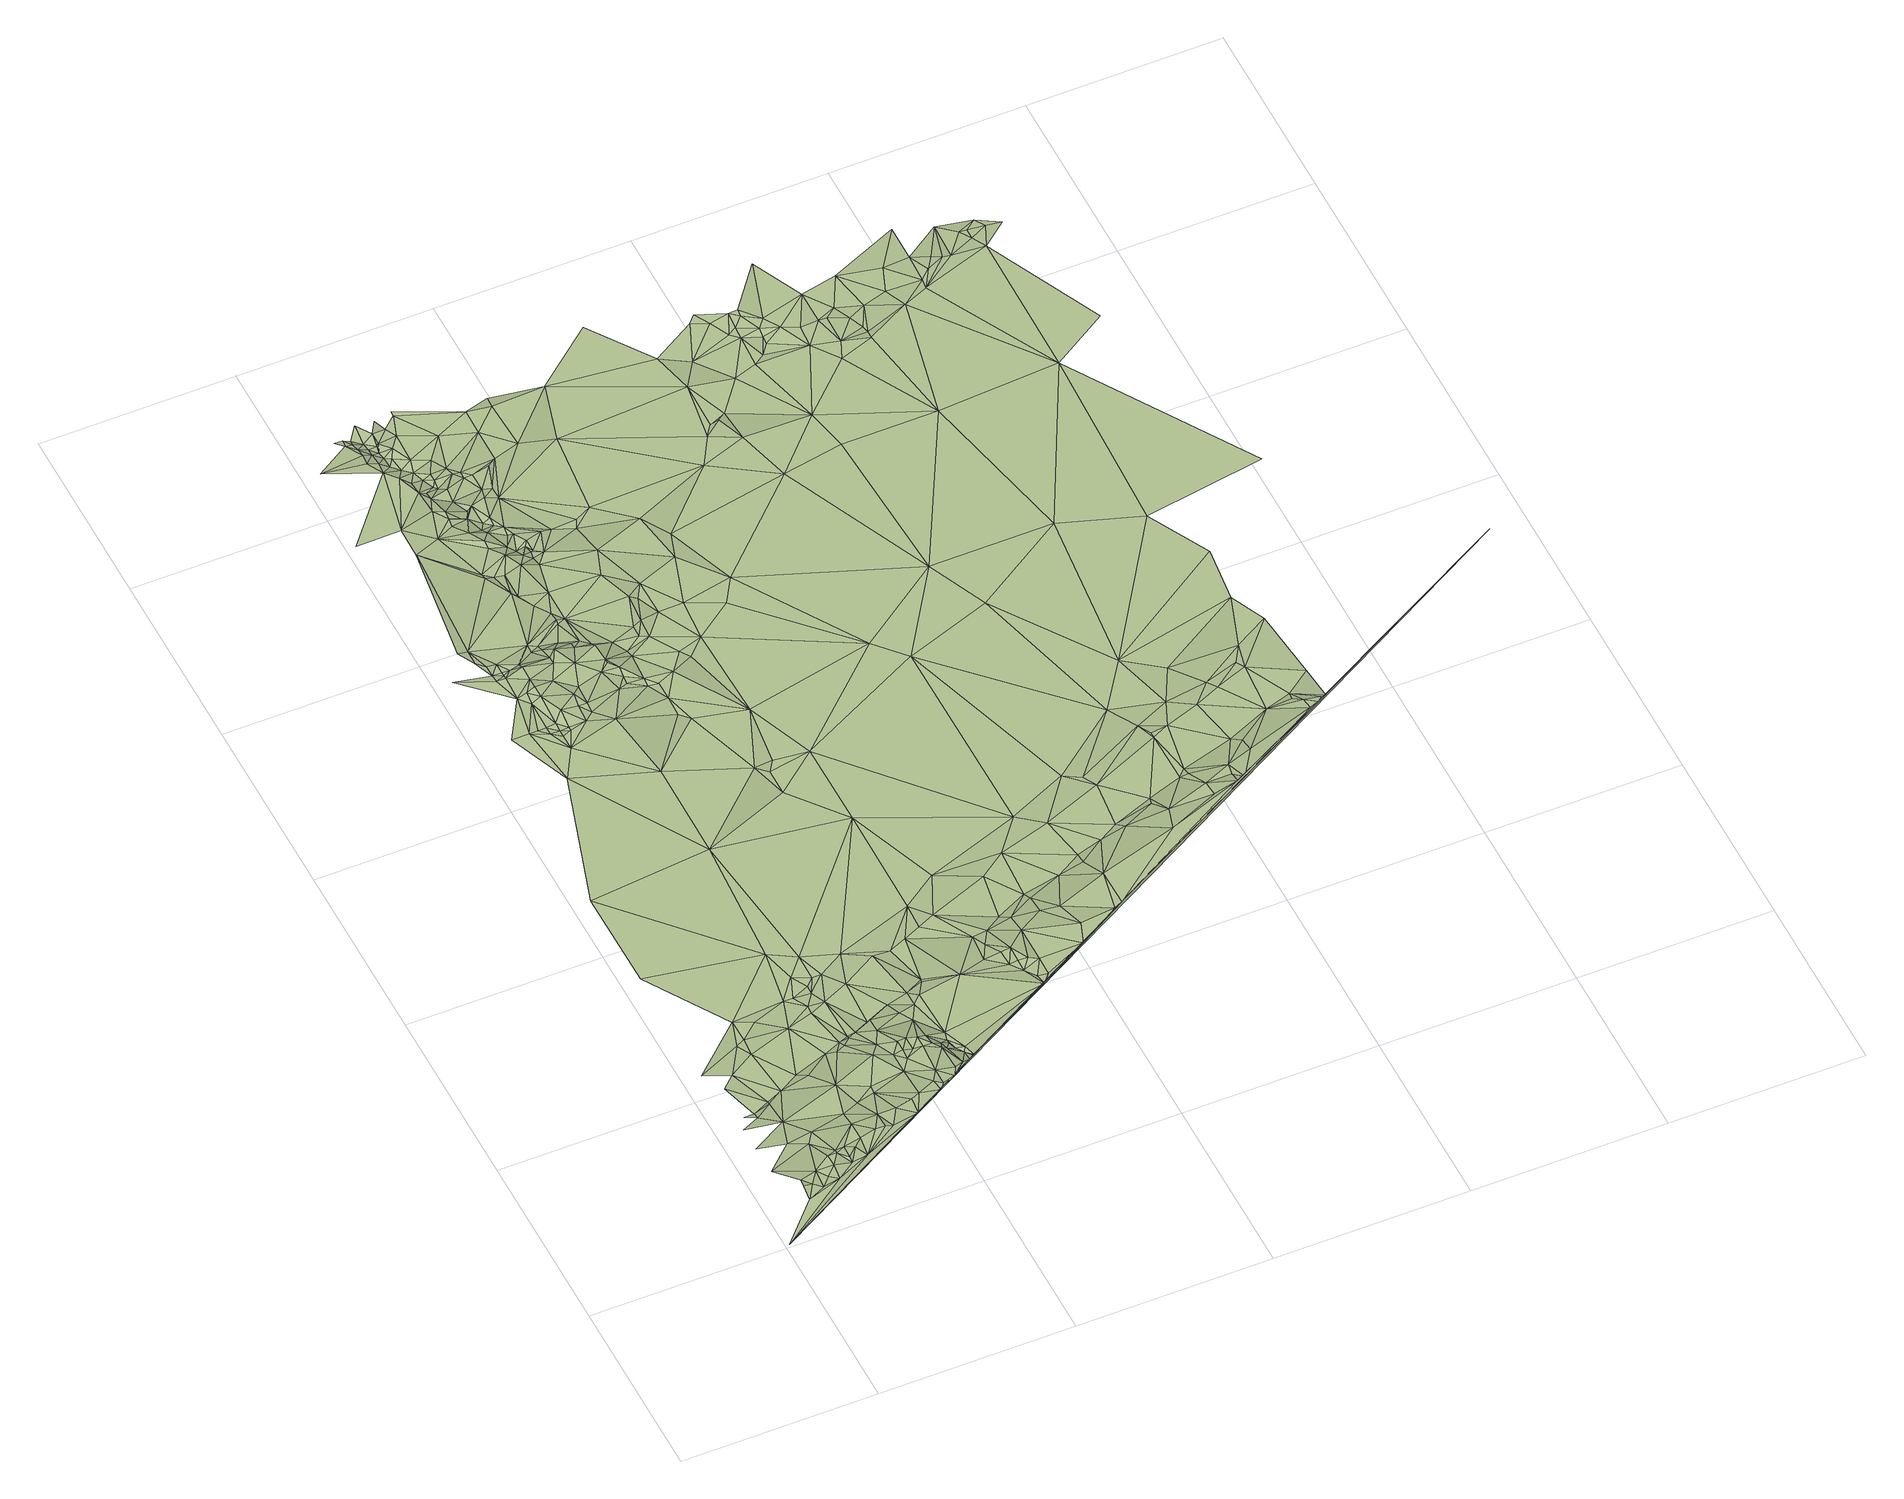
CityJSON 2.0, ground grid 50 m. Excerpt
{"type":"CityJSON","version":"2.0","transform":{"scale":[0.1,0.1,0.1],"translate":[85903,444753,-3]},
"CityObjects":{
"terrain1":{"type":"TINRelief","geometry":[{"type":"CompositeSurface","lod":"1","boundaries":[[[0,1,2]],[[3,4,1]],[[5,4,3]],[[5,6,7]],[[8,3,1]],[[5,3,6]],[[8,6,3]],[[0,8,1]],[[9,7,6]],[[10,0,2]],[[9,11,7]],[[12,6,8]],[[13,11,14]],[[0,12,8]],[[14,15,16]],[[17,18,15]],[[19,6,12]],[[19,20,6]],[[0,19,12]],[[9,6,20]],[[17,15,21]],[[17,22,23]],[[9,24,11]],[[14,11,24]],[[14,21,15]],[[25,20,19]],[[26,19,0]],[[22,27,23]],[[17,21,22]],[[9,20,28]],[[28,20,25]],[[9,28,24]],[[26,25,19]],[[29,30,27]],[[14,31,21]],[[32,28,25]],[[26,33,25]],[[10,2,34]],[[10,26,0]],[[33,32,25]],[[31,27,22]],[[31,22,21]],[[35,33,26]],[[36,14,24]],[[35,32,33]],[[37,30,29]],[[38,24,28]],[[31,39,27]],[[38,28,32]],[[35,26,10]],[[39,29,27]],[[35,40,32]],[[14,41,31]],[[35,10,40]],[[38,32,40]],[[36,24,38]],[[42,29,39]],[[36,41,14]],[[31,43,39]],[[37,29,42]],[[40,10,44]],[[38,40,44]],[[31,45,43]],[[41,45,31]],[[10,46,44]],[[37,42,47]],[[36,38,48]],[[49,42,39]],[[38,44,48]],[[10,50,46]],[[49,39,43]],[[36,51,41]],[[36,48,51]],[[44,46,48]],[[2,52,34]],[[49,47,42]],[[53,54,37]],[[55,43,45]],[[53,56,54]],[[46,50,48]],[[10,34,50]],[[41,55,45]],[[57,37,47]],[[51,48,58]],[[41,51,59]],[[55,49,43]],[[48,50,60]],[[58,48,60]],[[51,58,59]],[[57,47,49]],[[41,61,55]],[[50,34,60]],[[41,59,62]],[[53,37,57]],[[58,60,63]],[[41,62,61]],[[55,64,49]],[[55,61,64]],[[34,63,60]],[[58,65,59]],[[66,57,49]],[[58,63,67]],[[49,64,68]],[[61,69,64]],[[66,49,68]],[[62,69,61]],[[67,63,34]],[[58,67,65]],[[66,70,57]],[[59,65,62]],[[71,64,69]],[[57,70,72]],[[68,64,73]],[[73,64,71]],[[62,74,69]],[[66,75,70]],[[53,57,72]],[[76,67,34]],[[71,69,74]],[[53,77,56]],[[66,68,78]],[[73,71,79]],[[68,73,78]],[[80,56,77]],[[72,70,81]],[[70,75,81]],[[82,62,65]],[[83,65,67]],[[71,74,79]],[[66,78,75]],[[82,74,62]],[[73,79,78]],[[76,83,67]],[[82,65,84]],[[72,81,85]],[[74,86,79]],[[85,81,75]],[[53,72,87]],[[78,79,88]],[[89,65,83]],[[82,90,74]],[[89,84,65]],[[91,82,84]],[[75,78,92]],[[93,83,76]],[[72,85,87]],[[90,86,74]],[[79,86,94]],[[80,95,96]],[[91,90,82]],[[79,94,88]],[[85,75,92]],[[52,76,34]],[[93,89,83]],[[97,91,84]],[[93,76,98]],[[99,90,91]],[[99,86,90]],[[85,92,87]],[[100,78,88]],[[101,84,89]],[[99,91,97]],[[97,84,101]],[[93,98,89]],[[100,92,78]],[[102,96,95]],[[103,95,80]],[[53,87,77]],[[99,97,104]],[[105,94,86]],[[88,94,106]],[[107,89,98]],[[97,101,104]],[[108,109,95]],[[99,110,86]],[[101,89,111]],[[103,108,95]],[[102,112,113]],[[52,98,76]],[[114,113,112]],[[115,95,109]],[[107,111,89]],[[87,92,116]],[[100,88,106]],[[117,109,108]],[[101,118,104]],[[102,95,115]],[[99,104,110]],[[119,107,98]],[[105,86,110]],[[100,116,92]],[[105,106,94]],[[101,111,118]],[[115,109,117]],[[104,118,120]],[[103,121,108]],[[122,117,108]],[[2,123,52]],[[122,108,121]],[[119,111,107]],[[124,125,126]],[[104,120,110]],[[127,120,118]],[[128,117,122]],[[129,103,80]],[[127,118,111]],[[52,119,98]],[[128,115,117]],[[114,130,126]],[[131,121,103]],[[102,132,112]],[[124,126,130]],[[133,111,119]],[[114,112,134]],[[127,111,133]],[[131,122,121]],[[102,115,135]],[[129,80,77]],[[112,132,134]],[[136,128,122]],[[137,120,127]],[[114,138,130]],[[100,106,139]],[[114,134,140]],[[141,115,128]],[[124,130,138]],[[136,122,131]],[[127,133,142]],[[120,143,110]],[[133,119,144]],[[135,115,141]],[[114,140,138]],[[105,145,106]],[[102,135,146]],[[102,146,132]],[[136,147,128]],[[105,110,145]],[[137,143,120]],[[133,148,142]],[[141,128,147]],[[144,119,52]],[[137,127,142]],[[149,131,103]],[[133,144,148]],[[150,116,100]],[[132,151,134]],[[135,141,152]],[[134,151,140]],[[137,142,148]],[[140,151,138]],[[135,152,146]],[[143,145,110]],[[137,148,153]],[[154,125,124]],[[149,136,131]],[[106,145,139]],[[155,144,52]],[[148,144,153]],[[150,100,139]],[[156,151,132]],[[137,153,143]],[[156,132,146]],[[149,147,136]],[[157,153,144]],[[157,144,155]],[[138,151,158]],[[159,152,141]],[[160,141,147]],[[124,138,161]],[[156,158,151]],[[159,146,152]],[[143,162,145]],[[163,149,103]],[[164,147,149]],[[145,162,139]],[[159,141,160]],[[160,147,164]],[[129,163,103]],[[138,158,161]],[[150,165,116]],[[156,146,166]],[[164,149,167]],[[168,139,162]],[[159,166,146]],[[156,169,158]],[[150,139,170]],[[160,164,171]],[[164,167,171]],[[77,87,172]],[[159,160,173]],[[168,170,139]],[[163,167,149]],[[87,116,172]],[[160,171,173]],[[156,166,169]],[[158,174,161]],[[158,169,174]],[[143,175,162]],[[150,170,165]],[[154,124,176]],[[124,161,177]],[[178,159,173]],[[178,166,159]],[[129,77,179]],[[168,162,175]],[[174,169,180]],[[174,181,161]],[[182,116,165]],[[167,183,171]],[[174,180,181]],[[155,52,184]],[[124,177,176]],[[166,185,169]],[[186,173,171]],[[153,184,143]],[[163,183,167]],[[165,170,187]],[[157,184,153]],[[180,169,185]],[[157,155,184]],[[168,175,170]],[[188,189,190]],[[178,185,166]],[[178,173,186]],[[191,181,180]],[[188,154,192]],[[129,193,163]],[[191,180,185]],[[186,171,183]],[[170,175,187]],[[161,181,194]],[[178,195,185]],[[154,176,196]],[[154,196,192]],[[191,185,197]],[[182,165,187]],[[179,77,198]],[[199,181,191]],[[161,200,177]],[[185,195,197]],[[143,184,175]],[[178,186,201]],[[163,202,183]],[[161,203,200]],[[188,192,204]],[[161,194,203]],[[178,205,195]],[[199,194,181]],[[182,172,116]],[[189,206,207]],[[208,209,207]],[[206,208,207]],[[210,196,176]],[[129,211,193]],[[77,172,198]],[[210,176,177]],[[186,183,212]],[[191,197,213]],[[178,201,205]],[[195,213,197]],[[129,179,211]],[[186,214,201]],[[199,191,213]],[[186,215,214]],[[177,200,216]],[[163,193,217]],[[218,212,183]],[[182,187,219]],[[188,220,189]],[[186,212,215]],[[163,217,202]],[[188,204,221]],[[177,216,222]],[[210,177,222]],[[223,192,196]],[[195,224,213]],[[188,221,220]],[[195,205,224]],[[187,175,225]],[[201,214,215]],[[218,183,202]],[[209,226,227]],[[210,228,196]],[[192,229,204]],[[192,230,229]],[[199,213,231]],[[192,232,230]],[[199,231,194]],[[187,225,219]],[[194,231,203]],[[213,224,231]],[[233,216,200]],[[234,226,209]],[[208,235,209]],[[236,212,218]],[[192,237,232]],[[235,234,209]],[[189,238,206]],[[210,222,228]],[[223,237,192]],[[236,215,212]],[[216,239,222]],[[223,196,228]],[[233,200,203]],[[206,240,208]],[[205,201,241]],[[234,242,226]],[[243,201,215]],[[238,240,206]],[[182,219,244]],[[236,218,202]],[[240,235,208]],[[204,229,245]],[[205,241,224]],[[233,203,231]],[[225,175,246]],[[247,238,189]],[[235,248,234]],[[249,246,175]],[[233,239,216]],[[250,204,245]],[[231,224,241]],[[250,221,204]],[[248,242,234]],[[211,217,193]],[[240,251,235]],[[220,252,189]],[[243,215,236]],[[251,248,235]],[[222,239,228]],[[253,229,230]],[[221,254,220]],[[255,240,238]],[[253,230,232]],[[256,241,201]],[[252,247,189]],[[243,256,201]],[[257,245,229]],[[247,255,238]],[[236,202,258]],[[219,225,244]],[[258,202,217]],[[250,259,221]],[[249,175,260]],[[261,251,240]],[[262,179,198]],[[248,263,242]],[[264,232,237]],[[52,265,184]],[[255,261,240]],[[223,266,237]],[[254,267,220]],[[175,184,260]],[[223,228,266]],[[257,229,253]],[[221,268,254]],[[269,248,251]],[[250,245,270]],[[267,252,220]],[[247,271,255]],[[261,269,251]],[[272,221,259]],[[253,232,273]],[[252,271,247]],[[264,273,232]],[[250,274,259]],[[264,237,266]],[[275,245,257]],[[276,228,239]],[[248,277,263]],[[278,179,262]],[[272,268,221]],[[269,277,248]],[[279,225,246]],[[280,269,261]],[[182,244,281]],[[255,282,261]],[[268,267,254]],[[283,258,217]],[[236,258,283]],[[233,284,239]],[[285,279,246]],[[271,282,255]],[[275,270,245]],[[249,285,246]],[[243,236,283]],[[231,241,286]],[[280,261,282]],[[287,266,228]],[[280,277,269]],[[272,259,274]],[[252,288,271]],[[250,270,289]],[[250,289,274]],[[287,228,276]],[[267,288,252]],[[253,273,290]],[[291,257,253]],[[292,217,211]],[[293,244,225]],[[271,288,282]],[[292,211,179]],[[256,294,241]],[[272,295,268]],[[276,239,296]],[[268,297,267]],[[298,273,264]],[[182,281,172]],[[272,274,295]],[[264,266,299]],[[233,231,300]],[[275,257,291]],[[284,296,239]],[[291,253,290]],[[280,301,277]],[[268,295,297]],[[293,225,279]],[[243,302,256]],[[249,260,303]],[[290,273,298]],[[280,282,304]],[[285,305,279]],[[275,291,270]],[[306,262,198]],[[249,305,285]],[[307,266,287]],[[249,303,305]],[[298,264,308]],[[287,276,309]],[[304,282,288]],[[260,184,310]],[[264,299,308]],[[311,288,267]],[[292,179,278]],[[299,266,307]],[[311,267,297]],[[293,279,305]],[[291,290,312]],[[280,304,301]],[[276,296,313]],[[290,298,312]],[[241,294,286]],[[301,314,277]],[[260,315,303]],[[292,283,217]],[[316,295,274]],[[309,276,313]],[[289,316,274]],[[317,297,295]],[[256,302,294]],[[310,184,318]],[[306,198,172]],[[303,315,305]],[[306,278,262]],[[298,308,312]],[[289,270,319]],[[243,283,320]],[[233,300,284]],[[293,321,244]],[[287,309,322]],[[307,287,322]],[[260,310,323]],[[284,324,296]],[[231,286,325]],[[308,299,307]],[[291,326,270]],[[260,323,315]],[[309,313,327]],[[296,324,313]],[[291,312,328]],[[309,327,322]],[[317,311,297]],[[243,320,302]],[[324,327,313]],[[316,317,295]],[[310,318,323]],[[289,319,316]],[[304,329,301]],[[231,325,300]],[[270,326,319]],[[293,305,330]],[[308,331,312]],[[330,305,315]],[[308,307,332]],[[291,328,326]],[[286,294,333]],[[334,304,288]],[[335,281,244]],[[307,322,332]],[[302,333,294]],[[334,288,311]],[[322,327,332]],[[324,332,327]],[[328,312,331]],[[330,315,323]],[[316,336,317]],[[306,292,278]],[[283,337,320]],[[316,319,336]],[[292,337,283]],[[335,244,321]],[[284,338,324]],[[334,311,317]],[[52,123,265]],[[293,339,321]],[[293,330,339]],[[334,329,304]],[[325,286,333]],[[265,318,184]],[[328,340,326]],[[308,332,341]],[[319,342,336]],[[308,341,331]],[[326,342,319]],[[328,331,340]],[[341,332,324]],[[343,333,302]],[[284,300,338]],[[265,323,318]],[[302,320,344]],[[345,325,333]],[[326,346,342]],[[326,340,346]],[[265,330,323]],[[343,345,333]],[[317,336,347]],[[344,320,337]],[[344,337,292]],[[341,324,348]],[[336,342,349]],[[343,302,344]],[[340,331,349]],[[330,350,339]],[[334,317,347]],[[338,348,324]],[[351,300,325]],[[329,352,353]],[[321,339,354]],[[351,325,345]],[[341,355,331]],[[342,346,349]],[[340,349,346]],[[281,356,172]],[[334,352,329]],[[351,345,343]],[[351,338,300]],[[335,321,354]],[[335,357,281]],[[336,349,347]],[[306,172,356]],[[358,339,350]],[[341,348,355]],[[358,354,339]],[[359,350,330]],[[343,344,360]],[[359,330,265]],[[351,343,360]],[[361,349,331]],[[331,355,362]],[[334,347,352]],[[335,354,357]],[[358,350,363]],[[355,348,362]],[[351,364,338]],[[359,363,350]],[[347,349,361]],[[281,357,356]],[[338,365,348]],[[360,344,366]],[[306,367,292]],[[351,360,364]],[[368,331,362]],[[358,369,354]],[[361,331,368]],[[358,363,369]],[[344,292,367]],[[347,370,352]],[[359,265,371]],[[362,348,365]],[[354,369,357]],[[347,361,370]],[[338,364,365]],[[359,371,363]],[[352,370,372]],[[360,366,373]],[[364,360,373]],[[265,123,371]],[[363,374,369]],[[344,367,366]],[[363,371,374]],[[357,369,375]],[[364,376,365]],[[306,356,377]],[[378,370,361]],[[364,373,376]],[[356,357,379]],[[378,372,370]],[[357,375,379]],[[378,361,368]],[[374,371,123]],[[374,380,369]],[[380,375,369]],[[306,377,367]],[[373,366,367]],[[362,365,381]],[[368,362,381]],[[2,382,123]],[[381,365,376]],[[383,380,374]],[[383,375,380]],[[383,379,375]],[[356,379,384]],[[385,374,123]],[[386,383,374]],[[377,356,384]],[[376,373,387]],[[383,388,379]],[[378,368,389]],[[388,390,379]],[[379,390,384]],[[386,388,383]],[[368,381,391]],[[385,386,374]],[[373,367,392]],[[381,376,387]],[[384,390,393]],[[368,391,389]],[[386,394,388]],[[377,392,367]],[[388,395,390]],[[387,373,392]],[[378,396,397]],[[377,384,398]],[[399,386,385]],[[400,385,123]],[[388,394,395]],[[399,394,386]],[[398,384,393]],[[378,389,396]],[[381,401,391]],[[402,393,390]],[[399,395,394]],[[381,387,401]],[[403,391,404]],[[389,391,403]],[[391,401,404]],[[405,390,395]],[[399,385,406]],[[377,407,392]],[[377,398,407]],[[399,408,395]],[[403,404,409]],[[389,403,409]],[[409,404,401]],[[398,393,402]],[[402,390,405]],[[399,410,408]],[[396,389,411]],[[405,395,408]],[[399,406,410]],[[406,385,400]],[[412,389,409]],[[401,387,413]],[[409,401,413]],[[412,411,389]],[[414,415,408]],[[387,392,416]],[[410,414,408]],[[405,408,415]],[[396,411,417]],[[418,400,123]],[[402,405,419]],[[410,406,400]],[[412,409,413]],[[414,420,415]],[[410,420,414]],[[405,415,421]],[[407,398,422]],[[387,416,413]],[[402,419,421]],[[398,402,423]],[[419,405,421]],[[410,400,424]],[[410,424,420]],[[412,425,411]],[[411,426,417]],[[402,421,423]],[[422,398,423]],[[421,415,427]],[[424,400,428]],[[411,429,426]],[[412,413,430]],[[427,415,420]],[[424,428,420]],[[411,425,429]],[[431,392,407]],[[412,430,425]],[[417,426,432]],[[428,433,420]],[[423,421,434]],[[432,426,435]],[[436,425,430]],[[434,421,427]],[[429,435,426]],[[437,416,392]],[[427,420,438]],[[439,429,425]],[[431,407,422]],[[422,423,440]],[[420,433,438]],[[439,435,429]],[[430,413,441]],[[442,425,436]],[[439,425,443]],[[439,444,435]],[[436,430,441]],[[442,436,445]],[[443,425,442]],[[439,443,444]],[[423,434,446]],[[413,416,437]],[[447,435,444]],[[440,423,446]],[[418,428,400]],[[445,436,441]],[[447,444,448]],[[448,444,443]],[[442,445,449]],[[443,442,449]],[[450,433,428]],[[451,434,427]],[[451,427,438]],[[437,392,431]],[[451,438,433]],[[441,413,452]],[[448,443,449]],[[445,441,449]],[[446,434,453]],[[451,453,434]],[[447,448,454]],[[452,413,437]],[[449,441,455]],[[456,422,440]],[[457,448,449]],[[458,440,446]],[[451,433,450]],[[459,446,453]],[[455,441,460]],[[457,449,455]],[[441,452,461]],[[450,428,418]],[[457,454,448]],[[460,441,461]],[[451,462,453]],[[463,431,422]],[[457,455,460]],[[459,453,462]],[[459,458,446]],[[460,461,464]],[[465,461,452]],[[465,452,437]],[[451,466,462]],[[451,467,466]],[[468,460,464]],[[451,469,467]],[[457,460,468]],[[451,450,469]],[[464,461,470]],[[456,440,458]],[[459,462,458]],[[382,418,123]],[[465,471,461]],[[468,464,470]],[[472,470,461]],[[472,461,471]],[[469,466,467]],[[473,422,456]],[[450,418,469]],[[463,422,473]],[[474,466,469]],[[475,457,468]],[[476,462,466]],[[474,469,418]],[[477,468,470]],[[477,470,472]],[[474,478,466]],[[462,479,458]],[[477,472,471]],[[465,437,480]],[[478,476,466]],[[475,468,477]],[[476,479,462]],[[465,480,471]],[[481,437,431]],[[456,458,479]],[[480,477,471]],[[475,477,482]],[[480,482,477]],[[481,431,463]],[[475,482,483]],[[480,437,481]],[[480,484,482]],[[475,483,485]],[[483,482,484]],[[480,486,484]],[[487,483,484]],[[480,481,486]],[[487,485,483]],[[488,484,486]],[[487,484,488]],[[488,486,489]],[[487,488,490]],[[490,488,489]],[[489,486,491]],[[481,463,492]],[[487,490,493]],[[494,486,481]],[[490,489,493]],[[494,491,486]],[[489,491,493]],[[495,493,491]],[[496,495,491]],[[496,491,494]],[[497,493,495]],[[494,481,498]],[[499,495,496]],[[499,497,495]],[[499,496,500]],[[496,494,500]],[[499,500,497]],[[500,494,501]],[[500,501,497]]]}]}
},
"vertices":[
[200,140,7],[110,110,7],[8,0,10],[130,140,20],[108,140,24],[110,160,24],[153,170,25],[65,220,14],[154,130,10],[177,260,16],[289,180,7],[132,280,17],[175,150,16],[63,300,12],[153,350,14],[108,390,8],[64,370,8],[109,410,2],[83,410,1],[199,170,24],[197,200,25],[152,420,6],[152,430,2],[81,510,0],[197,290,19],[220,200,25],[245,170,12],[113,540,2],[221,210,24],[157,610,11],[46,560,11],[194,450,1],[243,210,25],[244,180,21],[449,250,7],[267,200,24],[288,310,18],[179,680,14],[289,270,23],[180,580,3],[289,220,25],[311,400,17],[180,620,12],[246,480,0],[331,230,26],[269,460,9],[357,230,24],[225,660,12],[355,270,25],[292,620,1],[377,230,17],[332,330,15],[626,350,9],[337,840,14],[44,890,15],[335,510,2],[43,1160,15],[313,690,13],[379,340,18],[380,360,19],[402,270,26],[360,500,8],[427,450,16],[447,280,25],[380,530,2],[469,370,20],[360,660,5],[469,290,26],[360,640,1],[383,510,9],[337,690,13],[404,530,6],[359,750,15],[405,540,0],[450,480,11],[383,690,9],[526,290,12],[358,1190,16],[404,660,0],[425,540,5],[156,1530,13],[383,710,13],[470,430,16],[515,310,25],[491,400,24],[403,730,13],[470,520,11],[403,800,15],[464,560,1],[534,340,25],[494,460,22],[494,430,23],[427,730,13],[536,300,19],[471,560,6],[134,1690,16],[90,1690,17],[515,420,25],[570,310,19],[515,460,24],[471,690,1],[540,420,25],[155,1800,17],[202,1610,16],[540,450,25],[541,550,8],[529,590,1],[580,330,23],[178,1670,16],[156,1690,17],[561,520,4],[579,400,21],[134,1870,17],[43,1910,16],[134,1890,16],[178,1770,20],[494,770,13],[178,1690,17],[564,420,24],[604,340,20],[560,450,22],[202,1650,17],[202,1670,16],[1146,640,18],[113,1980,19],[88,1980,23],[113,1940,19],[585,420,14],[202,1690,21],[360,1460,13],[133,1920,17],[225,1660,17],[158,1870,17],[591,400,14],[158,1880,15],[179,1800,26],[225,1670,17],[606,430,4],[158,1920,15],[583,600,7],[158,1890,15],[201,1770,35],[606,420,4],[610,450,8],[627,380,4],[583,560,8],[201,1830,32],[224,1710,37],[613,400,4],[269,1670,18],[561,740,4],[178,1890,15],[200,1800,38],[633,390,9],[136,2310,12],[643,360,4],[200,1870,36],[643,360,7],[201,1890,23],[245,1800,37],[270,1740,40],[246,1940,19],[606,580,9],[335,1650,14],[268,1710,31],[606,740,1],[270,1850,37],[292,1690,18],[629,620,4],[270,1870,35],[632,630,1],[291,1710,30],[696,1140,16],[291,1760,35],[246,1920,15],[718,600,8],[245,2170,20],[279,2100,23],[315,1830,36],[560,1380,11],[268,1910,23],[268,1930,15],[696,840,12],[381,1730,16],[882,490,11],[291,1890,36],[358,1780,35],[653,760,1],[136,2390,16],[174,2570,16],[22,2390,13],[313,1920,17],[200,2330,16],[473,1610,6],[337,1980,24],[337,1880,29],[246,2190,12],[337,1900,24],[585,1280,16],[337,1970,19],[313,2050,14],[383,1810,37],[448,1720,6],[337,2010,17],[223,2410,21],[379,1860,38],[151,2610,17],[43,2630,13],[154,2640,15],[129,2680,17],[268,2170,13],[493,1580,13],[405,1760,18],[359,1900,22],[383,1800,37],[404,1780,32],[291,2090,17],[472,1660,13],[405,1740,14],[697,780,2],[200,2540,15],[222,2480,15],[291,2160,18],[291,2250,21],[380,1880,22],[796,700,1],[132,2700,16],[110,2700,17],[315,2210,28],[247,2370,23],[245,2350,18],[359,1980,18],[270,2310,24],[359,2070,19],[147,2680,15],[151,2660,15],[448,1740,12],[290,2270,28],[176,2600,15],[336,2170,24],[177,2640,6],[428,1870,15],[152,2700,5],[450,1810,18],[742,800,1],[247,2390,27],[787,620,7],[200,2590,5],[174,2680,4],[834,580,9],[240,2450,15],[178,2660,3],[220,2570,4],[289,2360,14],[222,2520,7],[199,2620,4],[448,1830,15],[288,2360,6],[472,1710,13],[241,2480,5],[856,550,8],[195,2640,4],[585,1350,16],[176,2730,16],[312,2300,17],[1012,560,19],[334,2240,16],[240,2550,5],[251,2520,4],[199,2660,6],[285,2430,5],[214,2610,5],[263,2490,5],[307,2320,7],[270,2480,6],[303,2390,4],[356,2200,18],[202,2690,17],[605,1380,16],[808,660,9],[203,2660,12],[786,900,16],[225,2630,17],[517,1730,14],[378,2160,17],[831,620,13],[490,1890,19],[352,2230,4],[247,2580,16],[285,2460,17],[319,2340,4],[313,2390,17],[628,1550,12],[832,700,6],[491,1860,17],[270,2500,16],[377,2190,8],[270,2520,16],[338,2320,9],[353,2280,8],[492,2070,17],[235,2690,17],[512,1850,17],[855,580,13],[249,2660,18],[855,620,17],[696,1370,15],[364,2270,18],[354,2300,16],[375,2230,10],[876,520,9],[289,2560,16],[336,2340,16],[380,2210,8],[225,2730,10],[875,570,23],[316,2500,16],[310,2520,18],[900,510,17],[336,2480,13],[556,1780,14],[877,730,2],[383,2240,17],[900,560,18],[404,2190,17],[521,1980,19],[358,2430,14],[385,2210,12],[351,2400,17],[269,2720,18],[901,660,15],[383,2390,13],[424,2250,19],[514,1900,20],[336,2620,17],[898,860,1],[336,2500,13],[576,1760,8],[516,2140,22],[898,710,10],[380,2420,17],[450,2250,13],[358,2480,13],[563,1910,16],[620,1800,15],[539,1970,15],[399,2480,25],[424,2590,18],[504,2230,12],[424,2500,18],[967,700,13],[563,2010,14],[424,2660,19],[269,2730,21],[959,770,2],[514,2250,18],[1034,990,12],[966,910,1],[965,750,6],[1033,620,19],[626,1910,18],[491,2520,19],[556,2270,19],[1012,690,16],[670,2050,17],[646,2190,19],[717,1870,16],[963,1620,13],[581,2500,14],[1056,790,2],[486,2650,20],[1124,630,18],[488,2680,16],[760,1940,14],[1146,740,16],[1123,830,1],[692,2120,15],[1031,1540,16],[625,2660,14],[1102,950,1],[1123,800,6],[850,2280,17],[2408,1350,4],[1190,850,1],[1188,1060,12],[1350,800,18],[1259,860,8],[1008,2180,14],[1241,880,0],[920,2520,15],[1255,1010,0],[896,2360,15],[1188,1780,12],[1233,1040,6],[1342,900,6],[1347,920,1],[896,2630,12],[782,2790,13],[1368,1200,15],[1367,860,15],[1547,870,19],[968,2320,18],[1415,1130,9],[918,2390,15],[940,2390,22],[1436,1090,0],[1482,860,14],[1256,1620,16],[1437,950,2],[963,2410,14],[1480,900,13],[965,2590,10],[1032,2500,12],[1142,2320,16],[1459,950,5],[1456,970,1],[1166,2210,12],[1010,2700,10],[1820,1020,14],[1433,1100,6],[1550,930,13],[1480,1110,1],[1458,1330,14],[1504,1170,9],[1546,900,12],[1098,2610,11],[1052,2680,11],[1593,1010,1],[1569,880,13],[1077,2630,11],[1093,2520,12],[1504,1780,14],[1030,2720,11],[1615,950,17],[1568,1140,1],[1099,2680,25],[1121,2540,11],[1412,2210,13],[1614,990,8],[1097,2640,15],[1549,1260,15],[1230,2520,14],[1144,2590,13],[1144,2610,21],[1120,2660,26],[1144,2570,11],[1616,1190,4],[1122,2680,26],[1162,2630,27],[1188,2590,26],[1795,1010,15],[1707,1060,2],[1279,2450,16],[1635,1170,0],[1211,2790,32],[1230,2570,25],[1775,1400,13],[1275,2660,28],[1729,1260,9],[1705,1220,3],[1275,2570,28],[1300,2500,16],[1718,1200,0],[1707,1710,15],[1297,2570,27],[1367,2480,17],[1775,1080,3],[1772,1060,8],[1324,2590,28],[1791,1040,15],[1345,2550,24],[1368,2500,15],[1365,2520,14],[1792,1550,14],[1833,1030,15],[1369,2680,28],[1841,1130,1],[1390,2570,26],[1844,1030,15],[1819,1310,11],[1481,2540,17],[1726,2230,13],[1454,2590,25],[1480,2660,24],[1548,2590,21],[1545,2750,35],[1547,2570,14],[1548,2660,28],[1572,2610,28],[1617,2630,28],[1593,2640,31],[1638,2630,23],[2021,1760,15],[1638,2720,31],[1729,2630,14],[1682,2680,34],[1706,2660,22],[1729,2700,33],[1873,2320,15],[1702,2680,31],[1749,2680,24],[1792,2680,16]
]}
